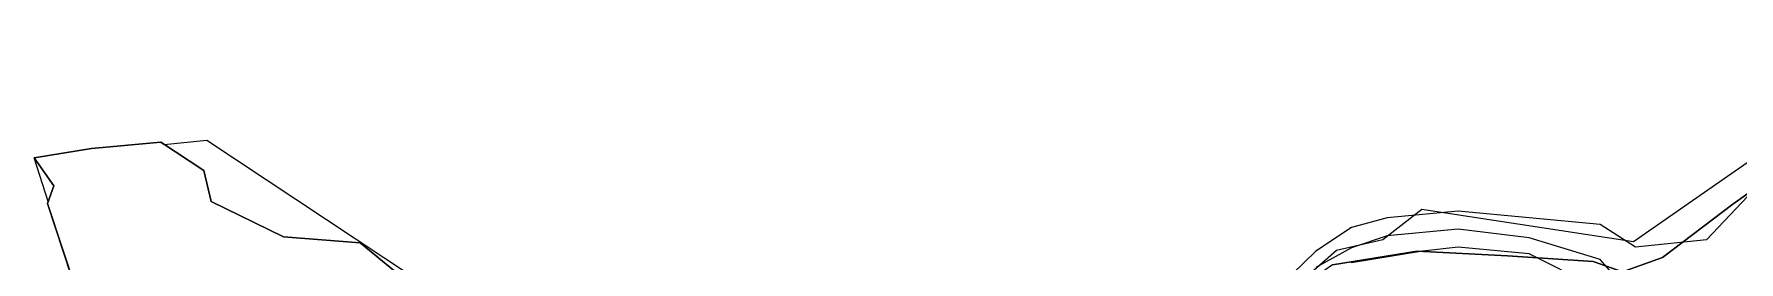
# Model space of a CAD drawing. Header units: metres. Extents: x 304729 to 308942, y 6403920 to 6405836.
# Drawn here: x 305103.8 to 305199.8, y 6404431.1 to 6404443.9 of the extents above; entities that cross this region are included whole.
import ezdxf

# ---------------------------------------------------------------- set-up
doc = ezdxf.new("R2010")
doc.units = ezdxf.units.M
for name, color, linetype in [('FASTIGHETSGRANSER', 7, 'Continuous'), ('HOJDKURVOR_GRUND', 4, 'Continuous'), ('HOJDKURVOR_STOD', 6, 'Continuous')]:
    doc.layers.add(name, color=color, linetype=linetype)

msp = doc.modelspace()

# ---------------------------------------------------------------- linework, layer by layer
at = {"layer": 'FASTIGHETSGRANSER'}
msp.add_lwpolyline([(305212.774, 6404443.875), (305211.08, 6404443.641), (305209.847, 6404441.942), (305208.863, 6404440.834), (305207.499, 6404437.971), (305205.385, 6404436.747), (305202.002, 6404436.093), (305199.48, 6404434.325), (305195.521, 6404431.313), (305193.274, 6404430.511), (305191.607, 6404431.096), (305186.796, 6404431.413), (305181.698, 6404431.669), (305176.937, 6404430.906), (305173.507, 6404428.526), (305172.855, 6404423.726), (305178.987, 6404385.387), (305187.018, 6404377.675), (305200.45, 6404377.223), (305200.46, 6404380.221), (305204.195, 6404380.125), (305203.996, 6404377.127), (305209.124, 6404377.064), (305212.774, 6404443.875)], close=True, dxfattribs=at)
for points in [[(305173.507, 6404428.526), (305177.152, 6404431.723), (305179.762, 6404432.33), (305181.963, 6404434.027), (305193.891, 6404432.211), (305210.257, 6404443.571)], [(305106.939, 6404427.104), (305104.544, 6404434.363), (305104.906, 6404435.356), (305103.789, 6404436.927), (305107.032, 6404437.453), (305110.924, 6404437.794), (305113.353, 6404436.214), (305113.766, 6404434.466), (305117.836, 6404432.474), (305122.161, 6404432.142), (305125.606, 6404429.306)], [(305125.606, 6404429.306), (305122.161, 6404432.142), (305117.836, 6404432.474), (305113.766, 6404434.466), (305113.353, 6404436.214), (305110.924, 6404437.794), (305107.032, 6404437.453), (305103.789, 6404436.927), (305104.906, 6404435.356), (305104.544, 6404434.363), (305106.939, 6404427.104)], [(305106.351, 6404428.886), (305104.544, 6404434.362), (305104.58, 6404434.461), (305104.58, 6404434.461), (305103.801, 6404436.913), (305103.79, 6404436.928), (305107.032, 6404437.454), (305110.924, 6404437.793), (305111.112, 6404437.672), (305113.512, 6404437.918), (305130.179, 6404426.886)], [(305176.937, 6404430.906), (305181.698, 6404431.669), (305186.796, 6404431.413), (305191.607, 6404431.096), (305193.274, 6404430.511), (305195.521, 6404431.313), (305199.48, 6404434.325), (305202.002, 6404436.093)]]:
    msp.add_lwpolyline(points, dxfattribs=at)
at = {"layer": 'HOJDKURVOR_GRUND'}
for points in [[(305193.05, 6404430), (305192, 6404431.21), (305188, 6404432.43), (305184, 6404432.91), (305180, 6404432.53), (305178, 6404431.86), (305176, 6404430.76)], [(305195.04, 6404428), (305188, 6404431.52), (305184, 6404431.9), (305182, 6404431.68), (305178, 6404431.01)]]:
    msp.add_lwpolyline(points, dxfattribs=at)
at = {"layer": 'HOJDKURVOR_STOD'}
msp.add_lwpolyline([(305202, 6404436.52), (305198, 6404432.32), (305194, 6404431.9), (305192, 6404433.17), (305184, 6404433.92), (305180, 6404433.54), (305178, 6404433), (305176, 6404431.67), (305172, 6404427.8)], dxfattribs=at)

doc.saveas('drawing.dxf')
